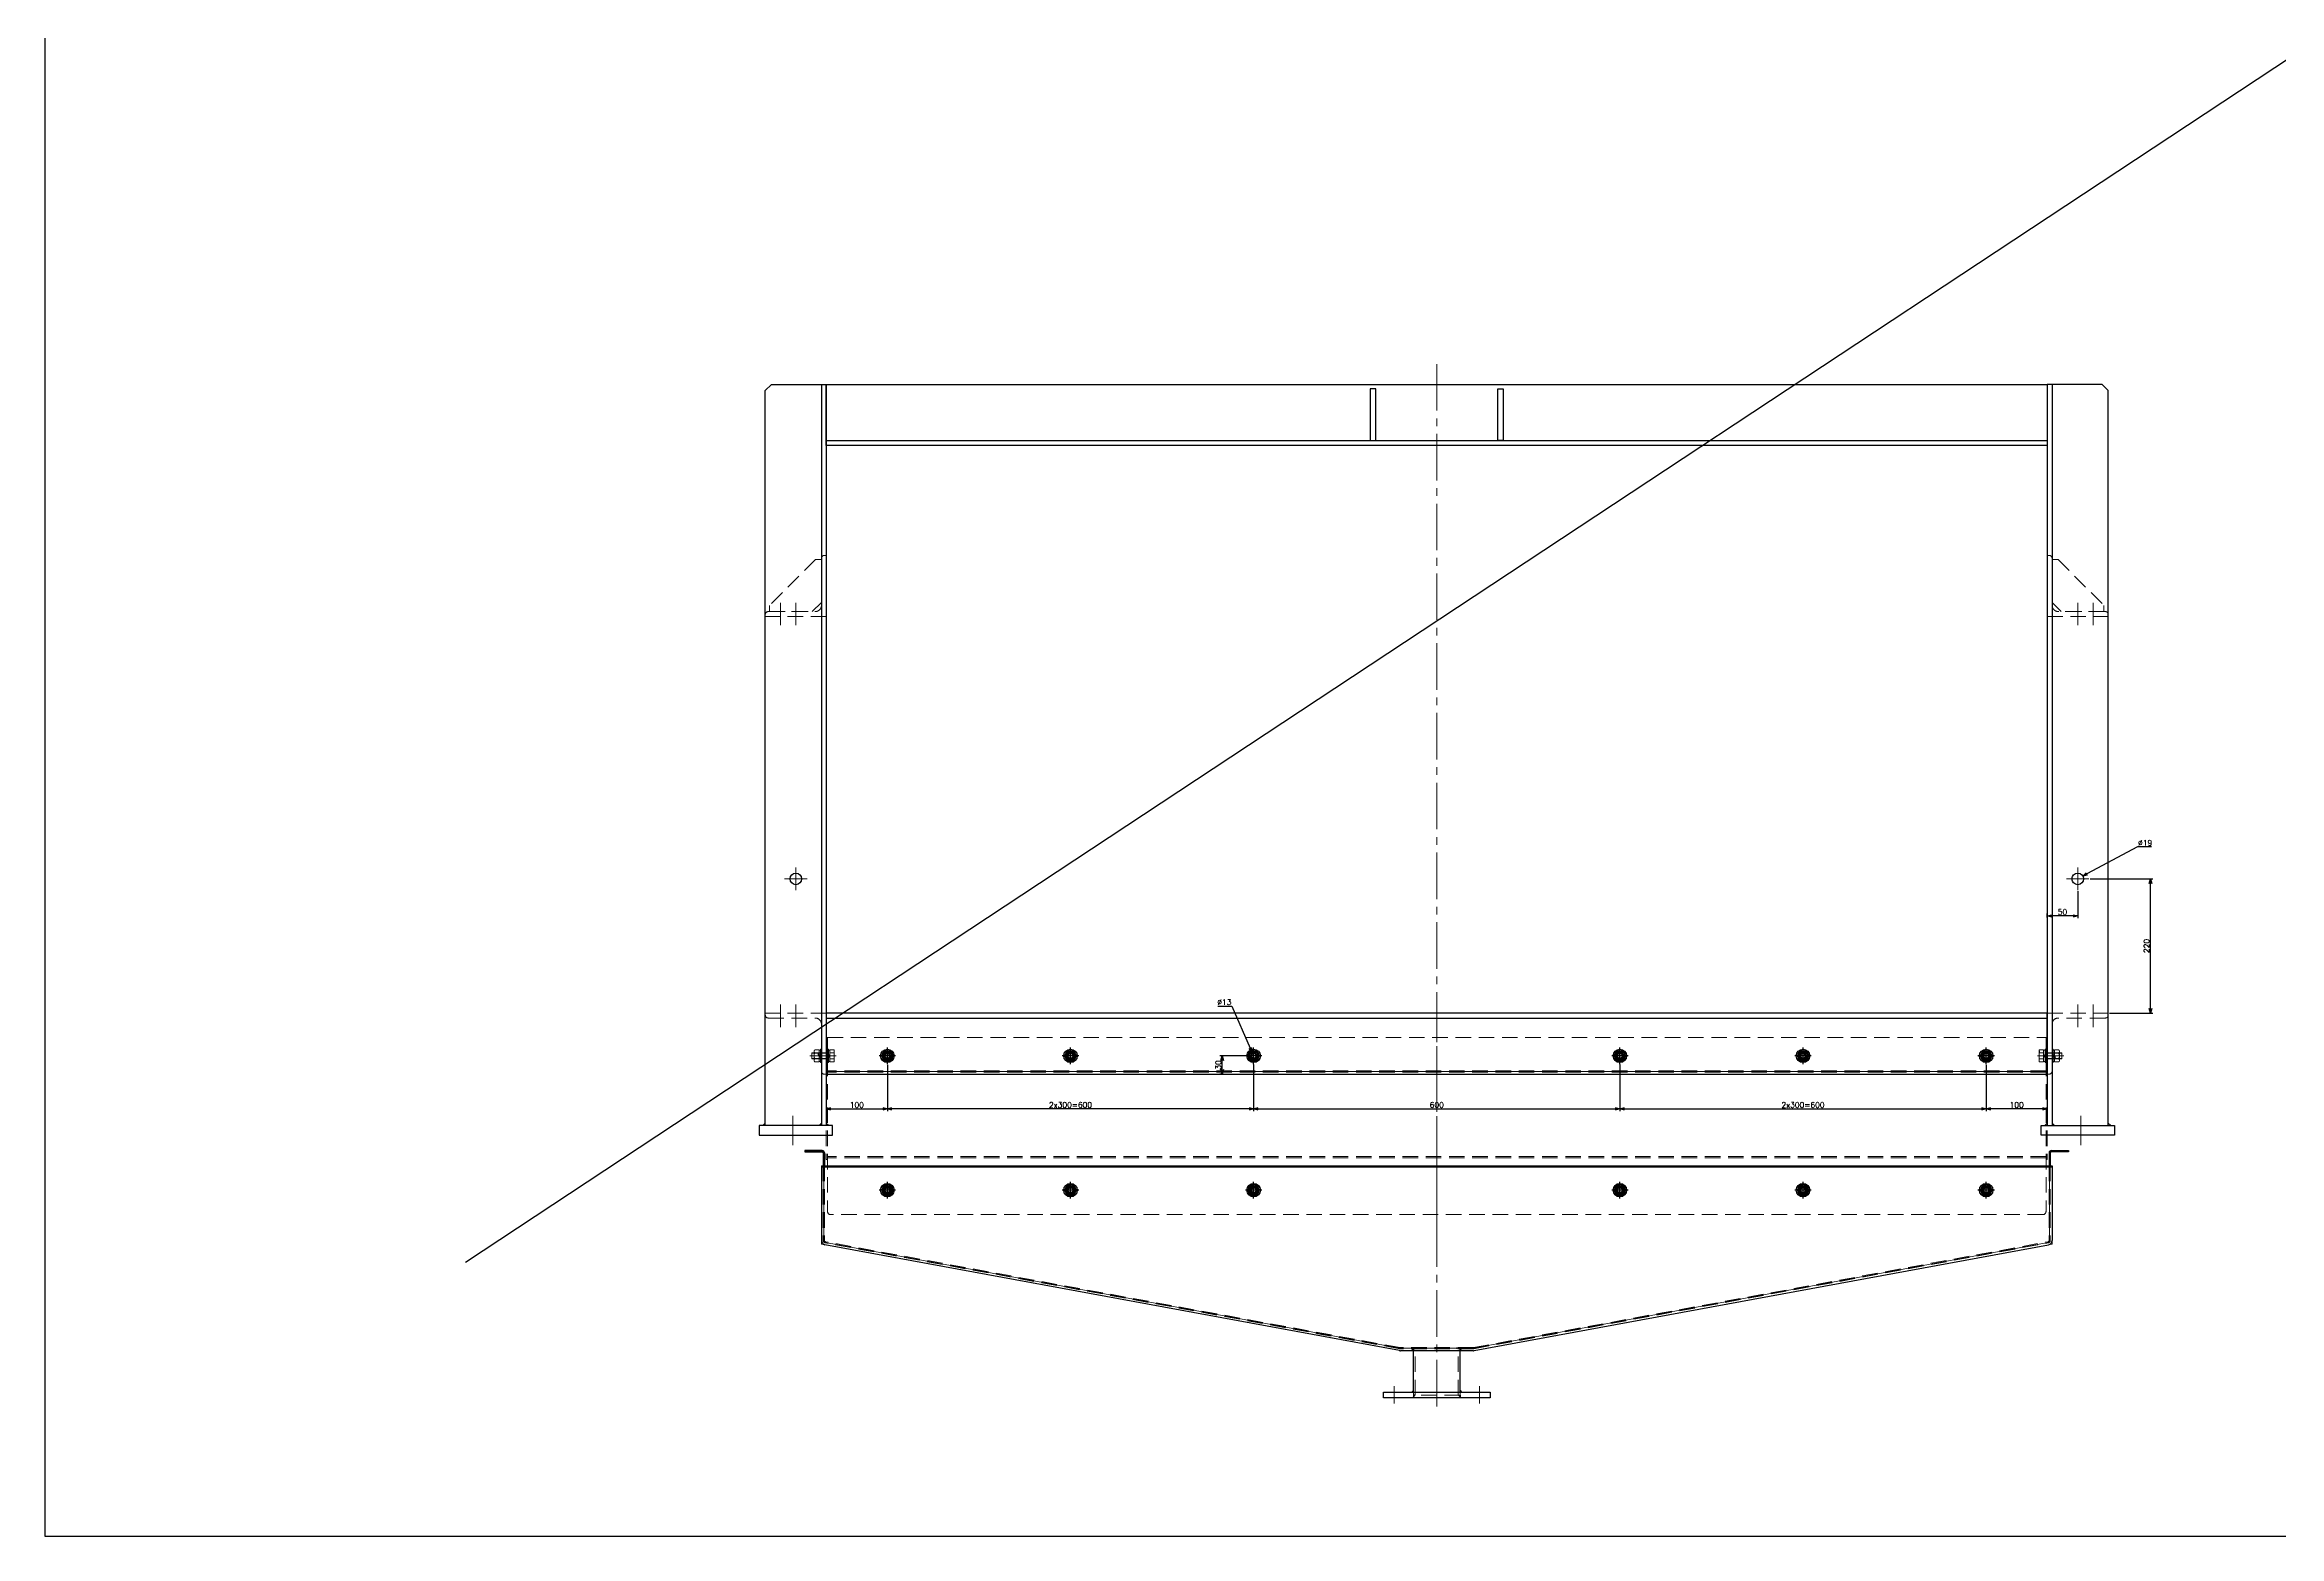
# Model space of a CAD drawing. Header units: millimetres. Extents: x -8731 to 85711, y -14522 to 31379.
# Drawn here: x -8731 to -5070, y -12883 to -10439 of the extents above; entities that cross this region are included whole.
import ezdxf

# ---------------------------------------------------------------- set-up
doc = ezdxf.new("R2010")
doc.units = ezdxf.units.MM
doc.header["$LTSCALE"] = 4
doc.header["$PDMODE"] = 99
doc.header["$PDSIZE"] = 1
doc.linetypes.add('CENTER2', pattern=[28.575, 19.05, -3.175, 3.175, -3.175])
doc.linetypes.add('HIDDEN', pattern=[9.525, 6.35, -3.175])
for name, color, linetype, lineweight in [('04_HIDDEN', 2, 'HIDDEN', 13), ('05_CENTER', 4, 'CENTER2', 13), ('08_DIM', 3, 'Continuous', 13)]:
    doc.layers.add(name, color=color, linetype=linetype, lineweight=lineweight)
doc.layers.add('10_DRAFT', color=8, linetype='Continuous', lineweight=0, plot=False)
doc.styles.add('KSS_TXT', font='txt.shx', dxfattribs={"bigfont": 'extfont2.shx'})
doc.styles.add('KSS_TXT_L', font='txt.shx', dxfattribs={"height": 9, "bigfont": 'extfont2.shx'})
doc.dimstyles.new('KSS_DIM', dxfattribs={"dimscale": 3, "dimtxt": 3, "dimasz": 2.5, "dimexe": 1.25, "dimexo": 0.625, "dimtad": 1, "dimdsep": 46, "dimtxsty": 'KSS_TXT', "dimblk": 'OPEN30', "dimcen": 0, "dimazin": 2, "dimtfac": 0.75, "dimtmove": 0, "dimatfit": 3, "dimldrblk": 'OPEN30', "dimfxl": 1, "dimtolj": 1, "dimarcsym": 0})
doc.dimstyles.new('KSS_DIM$3', dxfattribs={"dimscale": 3, "dimtxt": 3, "dimasz": 2.5, "dimexe": 1.25, "dimexo": 0.625, "dimtad": 1, "dimtih": 1, "dimtoh": 1, "dimdsep": 46, "dimtxsty": 'KSS_TXT', "dimblk": 'OPEN30', "dimcen": 0, "dimazin": 2, "dimtfac": 0.75, "dimtofl": 0, "dimtmove": 0, "dimatfit": 3, "dimldrblk": 'OPEN30', "dimfxl": 1, "dimtolj": 1, "dimarcsym": 0})

# ---------------------------------------------------------------- blocks, each defined once
blk = doc.blocks.new('M10Nza_1_1_1')
at = {"color": 0}
for p, q in [((-9.8, 4), (-9.8, 10.7)), ((-9.8, 4), (9.8, 4)), ((-9.2, 1.5), (-9.2, 4)), ((-7.3, 12), (7.4, 12)), ((-4.9, 4), (-4.9, 10.7)), ((0, 1.5), (-2.5, 4)), ((0, 4), (2.5, 1.5)), ((4.9, 10.7), (4.9, 4)), ((9.2, 4), (9.2, 1.5)), ((9.8, 10.7), (9.8, 4))]:
    blk.add_line(p, q, dxfattribs=at)
at = {"color": 0, "linetype": 'CENTER2'}
blk.add_line((0, 12), (0, 0), dxfattribs=at)
at = {"color": 0}
blk.add_lwpolyline([(-11, 1.5), (11, 1.5), (11, 0), (-11, 0)], close=True, dxfattribs=at)
for centre, radius, start, end in [((-7.3, 9.1), 2.94, 33.626, 146.374), ((0, 2.2), 9.8, 60, 120), ((7.4, 9.1), 2.94, 33.626, 146.374)]:
    blk.add_arc(centre, radius, start, end, dxfattribs=at)
at = {"layer": '10_DRAFT', "style": 'KSS_TXT'}
blk.add_text('M10', height=1.25, dxfattribs=at).set_placement((0.3, 4.1))
blk = doc.blocks.new('A$C7E374867_2_1')
at = {"color": 0}
for p, q in [((-11, 1.5), (11, 1.5)), ((-11, 1.5), (-11, 0)), ((-11, 0), (11, 0)), ((-9.8, 11), (9.8, 11)), ((-9.8, 4), (-9.8, 11)), ((9.8, 4), (-9.8, 4)), ((-9.3, 4), (-9.3, 1.5)), ((-4.9, 4), (-4.9, 11)), ((0, 1.5), (-2.5, 4)), ((0, 4), (2.5, 1.5)), ((4.9, 4), (4.9, 11)), ((9.2, 1.5), (9.2, 4)), ((9.8, 4), (9.8, 11)), ((11, 0), (11, 1.5))]:
    blk.add_line(p, q, dxfattribs=at)
at = {"color": 0, "linetype": 'HIDDEN'}
for p, q in [((-5, -26), (-5, 0)), ((-4.2, -26), (-4.2, 0)), ((4.2, -26), (4.2, 0)), ((5, -26), (5, 0)), ((-5, -26), (5, -26))]:
    blk.add_line(p, q, dxfattribs=at)
at = {"color": 0, "linetype": 'CENTER2'}
blk.add_line((0, -29), (0, 14), dxfattribs=at)
at = {"layer": '10_DRAFT', "style": 'KSS_TXT_L'}
blk.add_text('BT-M10x30L,SW,PW', height=0.3, dxfattribs=at).set_placement((5.1, 10.7))
blk = doc.blocks.new('10b_2_1')
at = {"color": 0, "linetype": 'CENTER2'}
for p, q in [((13.5, 0), (-13.5, 0)), ((0, -13.5), (0, 13.5))]:
    blk.add_line(p, q, dxfattribs=at)
at = {"color": 0}
for p, q in [((-4.9, 8.5), (-9.8, 0)), ((-9.8, 0), (-4.9, -8.5)), ((-4.9, 8.5), (4.9, 8.5)), ((9.8, 0), (4.9, 8.5)), ((4.9, -8.5), (9.8, 0)), ((-4.9, -8.5), (4.9, -8.5))]:
    blk.add_line(p, q, dxfattribs=at)
for radius in [11, 8.49, 5, 4]:
    blk.add_circle((0, 0), radius, dxfattribs=at)
at = {"layer": '10_DRAFT', "style": 'KSS_TXT'}
blk.add_text('M10', height=1.25, dxfattribs=at).set_placement((0.3, 0.1))
blk = doc.blocks.new('_Open30')
at = {"color": 0, "linetype": 'ByBlock', "lineweight": -2}
for p, q in [((-1, 0.27), (0, 0)), ((0, 0), (-1, -0.27)), ((0, 0), (-1, 0))]:
    blk.add_line(p, q, dxfattribs=at)
blk = doc.blocks.new('*D888')
at = {"layer": '08_DIM', "color": 0, "lineweight": -2, "transparency": 16777216}
for p, q in [((-5550.6, -12110.7), (-5550.6, -12186.5)), ((-5450.6, -12147.8), (-5450.6, -12186.5)), ((-5458.1, -12182.7), (-5543.1, -12182.7))]:
    blk.add_line(p, q, dxfattribs=at)
at = {"layer": 'Defpoints', "color": 0, "transparency": 16777216}
for p in [(-5550.6, -12108.8), (-5450.6, -12145.9), (-5550.6, -12182.7)]:
    blk.add_point(p, dxfattribs=at)
at = {"layer": '08_DIM', "color": 0, "lineweight": -2, "transparency": 16777216, "xscale": 7.5, "yscale": 7.5, "zscale": 7.5, "rotation": 180}
blk.add_blockref('_Open30', (-5550.6, -12182.7), dxfattribs=at)
at = {"layer": '08_DIM', "color": 0, "lineweight": -2, "transparency": 16777216, "xscale": 7.5, "yscale": 7.5, "zscale": 7.5}
blk.add_blockref('_Open30', (-5450.6, -12182.7), dxfattribs=at)
at = {"layer": '08_DIM', "color": 0, "transparency": 16777216, "insert": (-5500.6, -12176.3), "char_height": 9, "attachment_point": 5, "style": 'KSS_TXT'}
blk.add_mtext('\\A1;100', dxfattribs=at)
blk = doc.blocks.new('*D889')
at = {"layer": '08_DIM', "color": 0, "lineweight": -2, "transparency": 16777216}
for p, q in [((-6150.6, -12109.8), (-6150.6, -12186.5)), ((-5550.6, -12110.7), (-5550.6, -12186.5)), ((-6143.1, -12182.7), (-5558.1, -12182.7))]:
    blk.add_line(p, q, dxfattribs=at)
at = {"layer": 'Defpoints', "color": 0, "transparency": 16777216}
for p in [(-6150.6, -12108), (-5550.6, -12108.8), (-5550.6, -12182.7)]:
    blk.add_point(p, dxfattribs=at)
at = {"layer": '08_DIM', "color": 0, "lineweight": -2, "transparency": 16777216, "xscale": 7.5, "yscale": 7.5, "zscale": 7.5, "rotation": 180}
blk.add_blockref('_Open30', (-6150.6, -12182.7), dxfattribs=at)
at = {"layer": '08_DIM', "color": 0, "lineweight": -2, "transparency": 16777216, "xscale": 7.5, "yscale": 7.5, "zscale": 7.5}
blk.add_blockref('_Open30', (-5550.6, -12182.7), dxfattribs=at)
at = {"layer": '08_DIM', "color": 0, "transparency": 16777216, "insert": (-5850.6, -12176.3), "char_height": 9, "attachment_point": 5, "style": 'KSS_TXT'}
blk.add_mtext('\\A1;2x300=600', dxfattribs=at)
blk = doc.blocks.new('*D890')
at = {"layer": '08_DIM', "color": 0, "lineweight": -2, "transparency": 16777216}
for p, q in [((-7350.6, -12110.7), (-7350.6, -12186.5)), ((-7450.6, -12147.8), (-7450.6, -12186.5)), ((-7443.1, -12182.7), (-7358.1, -12182.7))]:
    blk.add_line(p, q, dxfattribs=at)
at = {"layer": 'Defpoints', "color": 0, "transparency": 16777216}
for p in [(-7350.6, -12108.8), (-7450.6, -12145.9), (-7350.6, -12182.7)]:
    blk.add_point(p, dxfattribs=at)
at = {"layer": '08_DIM', "color": 0, "lineweight": -2, "transparency": 16777216, "xscale": 7.5, "yscale": 7.5, "zscale": 7.5, "rotation": 180}
blk.add_blockref('_Open30', (-7450.6, -12182.7), dxfattribs=at)
at = {"layer": '08_DIM', "color": 0, "lineweight": -2, "transparency": 16777216, "xscale": 7.5, "yscale": 7.5, "zscale": 7.5}
blk.add_blockref('_Open30', (-7350.6, -12182.7), dxfattribs=at)
at = {"layer": '08_DIM', "color": 0, "transparency": 16777216, "insert": (-7400.6, -12176.3), "char_height": 9, "attachment_point": 5, "style": 'KSS_TXT'}
blk.add_mtext('\\A1;100', dxfattribs=at)
blk = doc.blocks.new('*D891')
at = {"layer": '08_DIM', "color": 0, "lineweight": -2, "transparency": 16777216}
for p, q in [((-6809.1, -12014.2), (-6786.2, -12014.2)), ((-6786.2, -12014.2), (-6756.2, -12083.1))]:
    blk.add_line(p, q, dxfattribs=at)
at = {"layer": 'Defpoints', "color": 0, "transparency": 16777216}
for p in [(-6753.2, -12090), (-6748, -12101.9)]:
    blk.add_point(p, dxfattribs=at)
at = {"layer": '08_DIM', "color": 0, "lineweight": -2, "transparency": 16777216, "xscale": 7.5, "yscale": 7.5, "zscale": 7.5, "rotation": 293.5794927946951}
blk.add_blockref('_Open30', (-6753.2, -12090), dxfattribs=at)
at = {"layer": '08_DIM', "color": 0, "transparency": 16777216, "insert": (-6798.6, -12007.8), "char_height": 9, "attachment_point": 5, "style": 'KSS_TXT'}
blk.add_mtext('\\A1;%%C13', dxfattribs=at)
blk = doc.blocks.new('*D892')
at = {"layer": '08_DIM', "color": 0, "lineweight": -2, "transparency": 16777216}
for p, q in [((-6764.5, -12095.9), (-6805.9, -12095.9)), ((-6802.2, -12118.4), (-6802.2, -12103.4)), ((-6800.3, -12125.9), (-6805.9, -12125.9))]:
    blk.add_line(p, q, dxfattribs=at)
at = {"layer": 'Defpoints', "color": 0, "transparency": 16777216}
for p in [(-6802.2, -12095.9), (-6762.6, -12095.9), (-6798.4, -12125.9)]:
    blk.add_point(p, dxfattribs=at)
at = {"layer": '08_DIM', "color": 0, "lineweight": -2, "transparency": 16777216, "xscale": 7.5, "yscale": 7.5, "zscale": 7.5}
for p, rotation in [((-6802.2, -12095.9), 90), ((-6802.2, -12125.9), 270)]:
    blk.add_blockref('_Open30', p, dxfattribs=dict(at, rotation=rotation))
at = {"layer": '08_DIM', "color": 0, "transparency": 16777216, "insert": (-6808.5, -12110.9), "char_height": 9, "attachment_point": 5, "rotation": 90, "style": 'KSS_TXT'}
blk.add_mtext('\\A1;30', dxfattribs=at)
blk = doc.blocks.new('*D893')
at = {"layer": '08_DIM', "color": 0, "lineweight": -2, "transparency": 16777216}
for p, q in [((-7350.6, -12110.7), (-7350.6, -12186.5)), ((-6750.6, -12109.8), (-6750.6, -12186.5)), ((-6758.1, -12182.7), (-7343.1, -12182.7))]:
    blk.add_line(p, q, dxfattribs=at)
at = {"layer": 'Defpoints', "color": 0, "transparency": 16777216}
for p in [(-7350.6, -12108.8), (-6750.6, -12108), (-7350.6, -12182.7)]:
    blk.add_point(p, dxfattribs=at)
at = {"layer": '08_DIM', "color": 0, "lineweight": -2, "transparency": 16777216, "xscale": 7.5, "yscale": 7.5, "zscale": 7.5, "rotation": 180}
blk.add_blockref('_Open30', (-7350.6, -12182.7), dxfattribs=at)
at = {"layer": '08_DIM', "color": 0, "lineweight": -2, "transparency": 16777216, "xscale": 7.5, "yscale": 7.5, "zscale": 7.5}
blk.add_blockref('_Open30', (-6750.6, -12182.7), dxfattribs=at)
at = {"layer": '08_DIM', "color": 0, "transparency": 16777216, "insert": (-7050.6, -12176.3), "char_height": 9, "attachment_point": 5, "style": 'KSS_TXT'}
blk.add_mtext('\\A1;2x300=600', dxfattribs=at)
blk = doc.blocks.new('*D894')
at = {"layer": '08_DIM', "color": 0, "lineweight": -2, "transparency": 16777216}
for p, q in [((-6750.6, -12109.8), (-6750.6, -12186.5)), ((-6150.6, -12110.7), (-6150.6, -12186.5)), ((-6743.1, -12182.7), (-6158.1, -12182.7))]:
    blk.add_line(p, q, dxfattribs=at)
at = {"layer": 'Defpoints', "color": 0, "transparency": 16777216}
for p in [(-6750.6, -12108), (-6150.6, -12108.8), (-6150.6, -12182.7)]:
    blk.add_point(p, dxfattribs=at)
at = {"layer": '08_DIM', "color": 0, "lineweight": -2, "transparency": 16777216, "xscale": 7.5, "yscale": 7.5, "zscale": 7.5, "rotation": 180}
blk.add_blockref('_Open30', (-6750.6, -12182.7), dxfattribs=at)
at = {"layer": '08_DIM', "color": 0, "lineweight": -2, "transparency": 16777216, "xscale": 7.5, "yscale": 7.5, "zscale": 7.5}
blk.add_blockref('_Open30', (-6150.6, -12182.7), dxfattribs=at)
at = {"layer": '08_DIM', "color": 0, "transparency": 16777216, "insert": (-6450.6, -12176.3), "char_height": 9, "attachment_point": 5, "style": 'KSS_TXT'}
blk.add_mtext('\\A1;600', dxfattribs=at)
blk = doc.blocks.new('*D1465')
at = {"layer": '08_DIM', "color": 0, "lineweight": -2, "transparency": 16777216}
for p, q in [((-5302.5, -11753.4), (-5385.6, -11797.9)), ((-5279.6, -11753.4), (-5302.5, -11753.4))]:
    blk.add_line(p, q, dxfattribs=at)
at = {"layer": 'Defpoints', "color": 0, "transparency": 16777216}
for p in [(-5408.9, -11810.4), (-5392.2, -11801.4)]:
    blk.add_point(p, dxfattribs=at)
at = {"layer": '08_DIM', "color": 0, "lineweight": -2, "transparency": 16777216, "xscale": 7.5, "yscale": 7.5, "zscale": 7.5, "rotation": 208.1795345519547}
blk.add_blockref('_Open30', (-5392.2, -11801.4), dxfattribs=at)
at = {"layer": '08_DIM', "color": 0, "transparency": 16777216, "insert": (-5290.1, -11747), "char_height": 9, "attachment_point": 5, "style": 'KSS_TXT'}
blk.add_mtext('\\A1;%%C19', dxfattribs=at)
blk = doc.blocks.new('A$C3DA434D9_1_1_1')
at = {"color": 0}
for p, q in [((-25, 1007), (-25, 1035)), ((-25, 1035), (-23, 1035)), ((-23, 1035), (-23, 1007)), ((-21, 1005), (0, 1005)), ((-21, 1003), (0, 1003)), ((0, -1008), (0, 1008)), ((0, 1008), (122.5, 1008)), ((2, -1008), (2, 1008)), ((302.9, 61), (129.4, 1002.3)), ((371, 38.1), (300, 38.1)), ((303, 59.7), (303, -59.7)), ((302.9, -61), (129.4, -1002.3)), ((371, -38.2), (300, -38.2)), ((-25, -1007), (-25, -1035)), ((-23, -1035), (-23, -1007)), ((-21, -1003), (0, -1003)), ((-21, -1005), (0, -1005)), ((0, -1008), (122.5, -1008)), ((-25, -1035), (-23, -1035))]:
    blk.add_line(p, q, dxfattribs=at)
blk.add_lwpolyline([(371, 87.5), (380, 87.5), (380, -87.5), (371, -87.5)], close=True, dxfattribs=at)
at = {"color": 3}
for points in [[(300, 38.1), (302.5, 38.1), (302.5, 38.1), (300, 40.6)], [(371, 38.1), (368.5, 38.1), (368.5, 38.1), (371, 40.6)], [(376, 38.1), (378.5, 38.1), (378.5, 38.1), (376, 35.6)], [(376, -38.2), (378.5, -38.2), (378.5, -38.2), (376, -35.7)], [(300, -38.2), (302.5, -38.2), (302.5, -38.2), (300, -40.7)], [(371, -38.2), (368.5, -38.2), (368.5, -38.2), (371, -40.7)]]:
    blk.add_lwpolyline(points, close=True, dxfattribs=at)
at = {"color": 0}
for centre in [(40, 900), (40, 600), (40, 300), (40, -300), (40, -600), (40, -900)]:
    blk.add_circle(centre, 6.5, dxfattribs=at)
for centre, start, end in [((-21, 1007), 180, 270), ((-21, -1007), 90, 180)]:
    blk.add_arc(centre, 4, start, end)
for centre, radius, start, end in [((-21, 1007), 2, 180, 270), ((122.5, 1001), 7, 10.4437, 90), ((296, 59.7), 7, 0, 10.4437), ((296, -59.7), 7, 349.5563, 0), ((-21, -1007), 2, 90, 180), ((122.5, -1001), 7, 270, 349.5563)]:
    blk.add_arc(centre, radius, start, end, dxfattribs=at)
at = {"layer": '04_HIDDEN'}
for p, q in [((0, 1005), (122.5, 1005)), ((0, 1003), (122.5, 1003)), ((298, 60.1), (124.5, 1001.4)), ((299.9, 60.5), (126.4, 1001.7)), ((298, 59.7), (298, -59.7)), ((300, 59.7), (300, -59.7)), ((371, 38.1), (380, 38.1)), ((376, 38.1), (376, -38.2)), ((300, 33), (298, 33)), ((376, 35.1), (300, 35.1)), ((300, -33), (298, -33)), ((376, -35.2), (300, -35.2)), ((298, -60.1), (124.5, -1001.4)), ((299.9, -60.5), (126.4, -1001.7)), ((371, -38.2), (380, -38.2)), ((0, -1003), (122.5, -1003)), ((0, -1005), (122.5, -1005))]:
    blk.add_line(p, q, dxfattribs=at)
for centre, radius, start, end in [((122.5, 1001), 4, 10.4437, 90), ((122.5, 1001), 2, 10.4437, 90), ((296, 59.7), 2, 0, 10.4437), ((296, 59.7), 4, 0, 10.4437), ((296, -59.7), 2, 349.5563, 0), ((296, -59.7), 4, 349.5563, 0), ((122.5, -1001), 2, 270, 349.5563), ((122.5, -1001), 4, 270, 349.5563)]:
    blk.add_arc(centre, radius, start, end, dxfattribs=at)
at = {"layer": '05_CENTER'}
for p, q in [((52, 900), (28, 900)), ((40, 888), (40, 912)), ((52, 600), (28, 600)), ((40, 588), (40, 612)), ((52, 300), (28, 300)), ((40, 288), (40, 312)), ((361.1, 70), (389.6, 70)), ((394.4, 0), (-15.6, 0)), ((361.1, -70), (389.6, -70)), ((40, -288), (40, -312)), ((52, -300), (28, -300)), ((52, -600), (28, -600)), ((40, -588), (40, -612)), ((52, -900), (28, -900)), ((40, -888), (40, -912))]:
    blk.add_line(p, q, dxfattribs=at)
at = {"layer": '10_DRAFT'}
for p, q in [((122.5, 1008), (128.3, 1008)), ((125, 1004), (122.5, 1004)), ((125.5, 1001.5), (125, 1004)), ((128.3, 1008), (129.4, 1002.3)), ((298, 59.9), (298, 60.1)), ((298, 59.7), (298, 59.9)), ((299, 60), (299, 60.3)), ((299, 59.7), (299, 60)), ((300, 60.1), (299.9, 60.5)), ((300, 59.7), (300, 60.1)), ((303, 60.4), (302.9, 61)), ((303, 59.7), (303, 60.4)), ((298, -59.7), (298, -59.9)), ((298, -59.9), (298, -60.1)), ((299, -59.7), (299, -60)), ((299, -60), (299, -60.3)), ((300, -60.1), (299.9, -60.5)), ((300, -59.7), (300, -60.1)), ((303, -60.4), (302.9, -61)), ((303, -59.7), (303, -60.4)), ((125, -1004), (122.5, -1004)), ((122.5, -1008), (128.3, -1008)), ((125.5, -1001.5), (125, -1004)), ((128.3, -1008), (129.4, -1002.3))]:
    blk.add_line(p, q, dxfattribs=at)
for points in [[(299, 0), (299, 59.7, 0.045601), (299, 60.3), (125.5, 1001.5, 0.36178), (122.5, 1004), (-21, 1004, -0.414214), (-24, 1007), (-24, 1035)], [(299, 0), (299, -59.7, -0.045601), (299, -60.3), (125.5, -1001.5, -0.36178), (122.5, -1004), (-21, -1004, 0.414214), (-24, -1007), (-24, -1035)]]:
    blk.add_lwpolyline(points, format="xyb", dxfattribs=at)
blk = doc.blocks.new('A$C39DF1911_1_1_1')
blk.add_blockref('A$C3DA434D9_1_1_1', (-100, 0))
blk = doc.blocks.new('*D1823')
at = {"layer": '08_DIM', "color": 0, "lineweight": -2, "transparency": 16777216}
for p, q in [((-5400.6, -11826.2), (-5400.6, -11870.4)), ((-5450.6, -11869), (-5450.6, -11862.9)), ((-5408.1, -11866.6), (-5443.1, -11866.6))]:
    blk.add_line(p, q, dxfattribs=at)
at = {"layer": 'Defpoints', "color": 0, "transparency": 16777216}
for p in [(-5400.6, -11824.3), (-5450.6, -11866.6), (-5450.6, -11870.9)]:
    blk.add_point(p, dxfattribs=at)
at = {"layer": '08_DIM', "color": 0, "lineweight": -2, "transparency": 16777216, "xscale": 7.5, "yscale": 7.5, "zscale": 7.5, "rotation": 180}
blk.add_blockref('_Open30', (-5450.6, -11866.6), dxfattribs=at)
at = {"layer": '08_DIM', "color": 0, "lineweight": -2, "transparency": 16777216, "xscale": 7.5, "yscale": 7.5, "zscale": 7.5}
blk.add_blockref('_Open30', (-5400.6, -11866.6), dxfattribs=at)
at = {"layer": '08_DIM', "color": 0, "transparency": 16777216, "insert": (-5425.6, -11860.2), "char_height": 9, "attachment_point": 5, "style": 'KSS_TXT'}
blk.add_mtext('\\A1;50', dxfattribs=at)
blk = doc.blocks.new('*D1824')
at = {"layer": '08_DIM', "color": 0, "lineweight": -2, "transparency": 16777216}
for p, q in [((-5380.3, -11805.9), (-5277.7, -11805.9)), ((-5281.4, -12018.4), (-5281.4, -11813.4)), ((-5348.7, -12025.9), (-5277.7, -12025.9))]:
    blk.add_line(p, q, dxfattribs=at)
at = {"layer": 'Defpoints', "color": 0, "transparency": 16777216}
for p in [(-5382.1, -11805.9), (-5281.4, -11805.9), (-5350.6, -12025.9)]:
    blk.add_point(p, dxfattribs=at)
at = {"layer": '08_DIM', "color": 0, "lineweight": -2, "transparency": 16777216, "xscale": 7.5, "yscale": 7.5, "zscale": 7.5}
for p, rotation in [((-5281.4, -11805.9), 90), ((-5281.4, -12025.9), 270)]:
    blk.add_blockref('_Open30', p, dxfattribs=dict(at, rotation=rotation))
at = {"layer": '08_DIM', "color": 0, "transparency": 16777216, "insert": (-5287.8, -11915.9), "char_height": 9, "attachment_point": 5, "rotation": 90, "style": 'KSS_TXT'}
blk.add_mtext('\\A1;220', dxfattribs=at)
blk = doc.blocks.new('A$C448B04A9_1_1_1')
at = {"color": 0}
for p, q in [((3, 100), (0, 100)), ((0, 0), (0, 100)), ((8, 18), (8, 95)), ((0, 0), (100, 0)), ((95, 8), (18, 8)), ((100, 3), (100, 0))]:
    blk.add_line(p, q, dxfattribs=at)
for centre, radius, start, end in [((3, 95), 5, 0, 90), ((18, 18), 10, 180, 270), ((95, 3), 5, 0, 90)]:
    blk.add_arc(centre, radius, start, end, dxfattribs=at)
blk = doc.blocks.new('A$C42EA7A30_1_1_1')
at = {"color": 0}
for p, q in [((-1008, 1230), (-1008, 16)), ((1008, 1230), (1008, 16)), ((-1000, 1138), (1000, 1138)), ((-1000, 192), (1000, 192))]:
    blk.add_line(p, q, dxfattribs=at)
for points in [[(-1090, 1230), (-1000, 1230), (-1000, 16), (-1100, 16), (-1100, 1220)], [(-1000, 1230), (1000, 1230), (1000, 1130), (-1000, 1130)], [(-100, 1223), (-109, 1223), (-109, 1138), (-100, 1138)], [(100, 1223), (109, 1223), (109, 1138), (100, 1138)], [(1090, 1230), (1000, 1230), (1000, 16), (1100, 16), (1100, 1220)], [(-1000, 100), (1000, 100), (1000, 200), (-1000, 200)], [(-1110, 0), (-990, 0), (-990, 16), (-1110, 16)], [(1110, 0), (990, 0), (990, 16), (1110, 16)]]:
    blk.add_lwpolyline(points, close=True, dxfattribs=at)
for centre, radius in [((-1050, 420), 9.5), ((1050, 420), 9.5), ((-900, 130), 6.5), ((-600, 130), 6.5), ((-300, 130), 6.5), ((300, 130), 6.5), ((600, 130), 6.5), ((900, 130), 6.5)]:
    blk.add_circle(centre, radius, dxfattribs=at)
at = {"layer": '04_HIDDEN'}
for points in [[(-1008, 873), (-1008, 943), (-1018, 943), (-1093, 868), (-1093, 858), (-1023, 858)], [(1008, 873), (1008, 943), (1018, 943), (1093, 868), (1093, 858), (1023, 858)]]:
    blk.add_lwpolyline(points, close=True, dxfattribs=at)
at = {"layer": '05_CENTER'}
for p, q in [((0, 1263.3), (0, -32.6)), ((-1075, 835.7), (-1075, 872.5)), ((-1050, 835.7), (-1050, 872.5)), ((1050, 835.7), (1050, 872.5)), ((1075, 835.7), (1075, 872.5)), ((-1068.4, 420), (-1031.6, 420)), ((-1050, 401.6), (-1050, 438.4)), ((1068.4, 420), (1031.6, 420)), ((1050, 401.6), (1050, 438.4)), ((-1075, 177.2), (-1075, 214)), ((-1050, 177.2), (-1050, 214)), ((1050, 177.2), (1050, 214)), ((1075, 177.2), (1075, 214)), ((-1017, 130), (-991.3, 130)), ((-887.1, 130), (-912.9, 130)), ((-900, 117.1), (-900, 142.9)), ((-587.1, 130), (-612.9, 130)), ((-600, 117.1), (-600, 142.9)), ((-287.1, 130), (-312.9, 130)), ((-300, 117.1), (-300, 142.9)), ((287.1, 130), (312.9, 130)), ((300, 117.1), (300, 142.9)), ((587.1, 130), (612.9, 130)), ((600, 117.1), (600, 142.9)), ((887.1, 130), (912.9, 130)), ((900, 117.1), (900, 142.9)), ((1017, 130), (991.3, 130)), ((-1055, -16.1), (-1055, 31.6)), ((1055, -16.1), (1055, 31.6))]:
    blk.add_line(p, q, dxfattribs=at)
at = {"layer": '08_DIM'}
for points in [[(-1100, 16), (-1104, 16), (-1100, 20), (-1100, 20)], [(-1008, 16), (-1012, 16), (-1008, 20), (-1008, 20)], [(-1000, 16), (-996, 16), (-1000, 20), (-1000, 20)], [(1000, 16), (996, 16), (1000, 20), (1000, 20)], [(1008, 16), (1012, 16), (1008, 20), (1008, 20)], [(1100, 16), (1104, 16), (1100, 20), (1100, 20)]]:
    blk.add_lwpolyline(points, close=True, dxfattribs=at)
at = {"layer": '04_HIDDEN', "xscale": -1}
blk.add_blockref('A$C448B04A9_1_1_1', (-1000, 850), dxfattribs=at)
at = {"layer": '04_HIDDEN'}
blk.add_blockref('A$C448B04A9_1_1_1', (1000, 850), dxfattribs=at)
at = {"layer": '04_HIDDEN', "rotation": 180}
blk.add_blockref('A$C448B04A9_1_1_1', (-1000, 200), dxfattribs=at)
at = {"layer": '04_HIDDEN', "xscale": -1, "rotation": 180}
blk.add_blockref('A$C448B04A9_1_1_1', (1000, 200), dxfattribs=at)
blk = doc.blocks.new('A$C7E805CF0_1_1_1')
at = {"color": 0}
for p, q in [((-278, -993), (-278, 993)), ((12, 998), (-273, 998)), ((12, 1000), (-188, 1000)), ((-188, 998), (-188, 1000)), ((-185, -998), (-185, 998)), ((12, 998), (12, 1000)), ((12, 998), (12, -998)), ((12, -998), (-273, -998)), ((-188, -998), (-188, -1000)), ((12, -1000), (-188, -1000)), ((12, -998), (12, -1000))]:
    blk.add_line(p, q, dxfattribs=at)
at = {"color": 3}
blk.add_line((-44.5, -998), (-44.5, 998), dxfattribs=at)
at = {"color": 0}
for centre in [(-238, 900), (-18, 900), (-238, 600), (-18, 600), (-238, 300), (-18, 300), (-238, -300), (-18, -300), (-238, -600), (-18, -600), (-238, -900), (-18, -900)]:
    blk.add_circle(centre, 6.5, dxfattribs=at)
for centre, start, end in [((-273, 993), 90, 180), ((-273, -993), 180, 270)]:
    blk.add_arc(centre, 5, start, end, dxfattribs=at)
at = {"layer": '04_HIDDEN'}
blk.add_line((-183, -998), (-183, 998), dxfattribs=at)
at = {"layer": '04_HIDDEN', "color": 3}
blk.add_line((-42.5, -998), (-42.5, 998), dxfattribs=at)
at = {"layer": '05_CENTER'}
for p, q in [((-18, 1006.6), (-18, 991.5)), ((-250.9, 900), (-225.1, 900)), ((-238, 887.1), (-238, 912.9)), ((-30.9, 900), (-5.1, 900)), ((-18, 887.1), (-18, 912.9)), ((-250.9, 600), (-225.1, 600)), ((-238, 587.1), (-238, 612.9)), ((-30.9, 600), (-5.1, 600)), ((-18, 587.1), (-18, 612.9)), ((-250.9, 300), (-225.1, 300)), ((-238, 287.1), (-238, 312.9)), ((-30.9, 300), (-5.1, 300)), ((-18, 287.1), (-18, 312.9)), ((-312.8, 0), (37.1, 0)), ((-238, -287.1), (-238, -312.9)), ((-18, -287.1), (-18, -312.9)), ((-250.9, -300), (-225.1, -300)), ((-30.9, -300), (-5.1, -300)), ((-250.9, -600), (-225.1, -600)), ((-238, -587.1), (-238, -612.9)), ((-30.9, -600), (-5.1, -600)), ((-18, -587.1), (-18, -612.9)), ((-250.9, -900), (-225.1, -900)), ((-238, -887.1), (-238, -912.9)), ((-30.9, -900), (-5.1, -900)), ((-18, -887.1), (-18, -912.9)), ((-18, -1006.6), (-18, -991.5))]:
    blk.add_line(p, q, dxfattribs=at)
at = {"layer": '10_DRAFT'}
blk.add_line((-43.5, -998), (-43.5, 998), dxfattribs=at)

msp = doc.modelspace()

# ---------------------------------------------------------------- linework, layer by layer
at = {"color": 2}
msp.add_line((847.15114, -6563.8679), (-8041.51907, -12434.61267), dxfattribs=at)
msp.add_lwpolyline([(-8731.00317, -12883.04569), (6250.4877, -12883.04569), (6250.4877, -5951.59678), (-8731.00317, -5951.59678)], close=True, dxfattribs=at)

# ---------------------------------------------------------------- block references
for name, p in [('A$C42EA7A30_1_1_1', (-6450.55778, -12225.91809)), ('10b_2_1', (-7350.55778, -12095.91809)), ('10b_2_1', (-7050.55778, -12095.91809)), ('10b_2_1', (-6750.55778, -12095.91809)), ('10b_2_1', (-6150.55778, -12095.91809)), ('10b_2_1', (-5850.55778, -12095.91809)), ('10b_2_1', (-5550.55778, -12095.91809)), ('10b_2_1', (-7350.55778, -12315.91809)), ('10b_2_1', (-7050.55778, -12315.91809)), ('10b_2_1', (-6750.55778, -12315.91809)), ('10b_2_1', (-6150.55778, -12315.91809)), ('10b_2_1', (-5850.55778, -12315.91809)), ('10b_2_1', (-5550.55778, -12315.91809))]:
    msp.add_blockref(name, p)
at = {"rotation": 270}
msp.add_blockref('A$C39DF1911_1_1_1', (-6450.55778, -12375.91809), dxfattribs=at)
at = {"layer": '04_HIDDEN'}
for name, p, rotation in [('A$C7E805CF0_1_1_1', (-6450.55778, -12077.91809), 90), ('A$C7E374867_2_1', (-7448.55778, -12095.9181), 270), ('M10Nza_1_1_1', (-7458.55778, -12095.91809), 90), ('A$C7E374867_2_1', (-5452.55778, -12095.91807), 89.99999999999999), ('M10Nza_1_1_1', (-5442.55778, -12095.91809), 270)]:
    msp.add_blockref(name, p, dxfattribs=dict(at, rotation=rotation))

# ---------------------------------------------------------------- dimensions: what is measured, and where the dimension line sits
at = {"layer": '08_DIM'}
dim = msp.add_diameter_dim_2p(p1=(-5408.93177, -11810.40433), p2=(-5392.18379, -11801.43184), dimstyle='KSS_DIM$3', override={"dimscale": 3, "dimpost": '%%C<>', "dimarcsym": 1}, dxfattribs=at)
dim.commit()
dim.dimension.update_dxf_attribs({"geometry": '*D1465', "text_midpoint": (-5290.07316, -11753.3584), "dimtype": 163})
dim = msp.add_linear_dim(base=(-5281.42608, -11805.91809), p1=(-5350.55778, -12025.91809), p2=(-5382.14821, -11805.91809), angle=90, dimstyle='KSS_DIM', override={"dimscale": 3}, dxfattribs=at)
dim.commit()
dim.dimension.update_dxf_attribs({"geometry": '*D1824', "text_midpoint": (-5287.80108, -11915.91809)})
dim = msp.add_linear_dim(base=(-5450.55778, -11866.60664), p1=(-5400.55778, -11824.32766), p2=(-5450.55778, -11870.91936), dimstyle='KSS_DIM', override={"dimscale": 3}, dxfattribs=at)
dim.commit()
dim.dimension.update_dxf_attribs({"geometry": '*D1823', "text_midpoint": (-5425.55778, -11860.22539)})
at = {"layer": '08_DIM', "color": 1}
dim = msp.add_diameter_dim_2p(p1=(-6747.95764, -12101.87537), p2=(-6753.15792, -12089.9608), dimstyle='KSS_DIM$3', override={"dimpost": '%%C<>'}, dxfattribs=at)
dim.commit()
dim.dimension.update_dxf_attribs({"geometry": '*D891', "text_midpoint": (-6798.61724, -12014.15983), "dimtype": 163})
for base, p1, p2, picture, middle in [((-7350.55778, -12182.70109), (-7450.55778, -12145.91809), (-7350.55778, -12108.82824), '*D890', (-7400.55778, -12176.32609)), ((-6150.55778, -12182.70109), (-6750.55778, -12107.95031), (-6150.55778, -12108.82824), '*D894', (-6450.55778, -12176.32609))]:
    dim = msp.add_linear_dim(base=base, p1=p1, p2=p2, dimstyle='KSS_DIM', dxfattribs=at)
    dim.commit()
    dim.dimension.update_dxf_attribs({"geometry": picture, "text_midpoint": middle})
dim = msp.add_linear_dim(base=(-7350.55778, -12182.70109), p1=(-6750.55778, -12107.95031), p2=(-7350.55778, -12108.82824), text='2x300=<>', dimstyle='KSS_DIM', dxfattribs=at)
dim.commit()
dim.dimension.update_dxf_attribs({"geometry": '*D893', "text_midpoint": (-7050.55778, -12176.32609)})
for base, p1, p2, angle, picture, middle in [((-6802.156, -12095.91809), (-6798.406, -12125.91809), (-6762.59, -12095.91809), 90, '*D892', (-6808.531, -12110.91809)), ((-5550.55778, -12182.70109), (-5450.55778, -12145.91809), (-5550.55778, -12108.82824), 180, '*D888', (-5500.55778, -12176.32609))]:
    dim = msp.add_linear_dim(base=base, p1=p1, p2=p2, angle=angle, dimstyle='KSS_DIM', dxfattribs=at)
    dim.commit()
    dim.dimension.update_dxf_attribs({"geometry": picture, "text_midpoint": middle})
dim = msp.add_linear_dim(base=(-5550.55778, -12182.70109), p1=(-6150.55778, -12107.95031), p2=(-5550.55778, -12108.82824), angle=180, text='2x300=<>', dimstyle='KSS_DIM', dxfattribs=at)
dim.commit()
dim.dimension.update_dxf_attribs({"geometry": '*D889', "text_midpoint": (-5850.55778, -12176.32609)})

doc.saveas('drawing.dxf')
